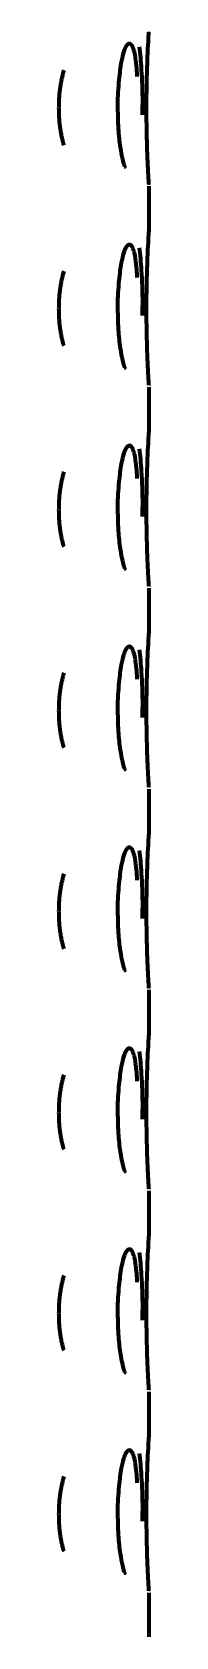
# Model space of a CAD drawing. Header units: inches. Extents: x -3055 to 7244, y 299 to 5591.
# Drawn here: x 811.02 to 812.59, y 2866.99 to 2894.95 of the extents above; entities that cross this region are included whole.
import ezdxf

# ---------------------------------------------------------------- set-up
doc = ezdxf.new("R2010")
doc.units = ezdxf.units.IN

msp = doc.modelspace()

# ---------------------------------------------------------------- linework, layer by layer
at = {"linetype": 'Continuous', "lineweight": 70}
for p, q in [((812.591, 2891.492), (812.591, 2892.262)), ((812.589, 2891.453), (812.591, 2891.492)), ((812.589, 2891.448), (812.59, 2891.46)), ((812.591, 2887.992), (812.591, 2888.762)), ((812.589, 2887.953), (812.591, 2887.992)), ((812.589, 2887.948), (812.59, 2887.96)), ((812.591, 2884.492), (812.591, 2885.262)), ((812.589, 2884.453), (812.591, 2884.492)), ((812.589, 2884.448), (812.59, 2884.46)), ((812.591, 2880.992), (812.591, 2881.762)), ((812.589, 2880.953), (812.591, 2880.992)), ((812.589, 2880.948), (812.59, 2880.96)), ((812.591, 2877.492), (812.591, 2878.262)), ((812.589, 2877.453), (812.591, 2877.492)), ((812.589, 2877.448), (812.59, 2877.46)), ((812.591, 2873.992), (812.591, 2874.762)), ((812.589, 2873.953), (812.591, 2873.992)), ((812.589, 2873.948), (812.59, 2873.96)), ((812.591, 2870.492), (812.591, 2871.262)), ((812.589, 2870.453), (812.591, 2870.492)), ((812.589, 2870.448), (812.59, 2870.46)), ((812.591, 2866.992), (812.591, 2867.762))]:
    msp.add_line(p, q, dxfattribs=at)
for points, knots in [([(812.59, 2892.295), (812.59, 2892.295), (812.59, 2892.298), (812.587, 2892.335), (812.578, 2892.493), (812.562, 2892.824), (812.549, 2893.276), (812.547, 2893.793), (812.557, 2894.284), (812.573, 2894.67), (812.584, 2894.87), (812.588, 2894.937), (812.589, 2894.947), (812.589, 2894.948)], [0, 0, 0, 0, 0.010183, 0.070351, 0.180646, 0.300593, 0.425928, 0.557827, 0.693585, 0.815302, 0.931069, 0.992468, 1, 1, 1, 1]), ([(812.053, 2893.477), (812.049, 2893.546), (812.043, 2893.761), (812.064, 2894.107), (812.107, 2894.42), (812.147, 2894.591), (812.169, 2894.651), (812.172, 2894.657), (812.172, 2894.657)], [0, 0, 0, 0, 0.131178, 0.418189, 0.657493, 0.839491, 0.956498, 1, 1, 1, 1]), ([(812.169, 2894.652), (812.17, 2894.654), (812.171, 2894.656), (812.185, 2894.687), (812.198, 2894.71), (812.217, 2894.733), (812.224, 2894.738), (812.236, 2894.746), (812.243, 2894.748), (812.252, 2894.748), (812.255, 2894.747), (812.261, 2894.745), (812.264, 2894.744), (812.273, 2894.738), (812.284, 2894.726), (812.295, 2894.707), (812.303, 2894.69), (812.305, 2894.684), (812.31, 2894.671), (812.313, 2894.664), (812.325, 2894.626), (812.333, 2894.59), (812.343, 2894.538), (812.345, 2894.527), (812.348, 2894.504), (812.35, 2894.492), (812.355, 2894.456), (812.359, 2894.431), (812.368, 2894.353), (812.373, 2894.296), (812.378, 2894.22), (812.379, 2894.205), (812.38, 2894.184), (812.381, 2894.179), (812.381, 2894.174)], [0, 0, 0, 0, 0.008591, 0.008591, 0.143881, 0.143881, 0.211527, 0.211527, 0.279172, 0.279172, 0.312995, 0.312995, 0.346817, 0.346817, 0.414463, 0.482108, 0.482108, 0.51593, 0.51593, 0.549753, 0.549753, 0.685044, 0.685044, 0.718866, 0.718866, 0.752689, 0.752689, 0.820334, 0.820334, 0.955625, 0.955625, 0.989447, 0.989447, 1, 1, 1, 1]), ([(812.476, 2893.509), (812.478, 2893.556), (812.483, 2893.791), (812.478, 2894.085), (812.461, 2894.272), (812.459, 2894.296)], [0, 0, 0, 0, 0.175328, 0.891133, 1, 1, 1, 1]), ([(811.018, 2893.627), (811.018, 2893.659), (811.019, 2893.691), (811.021, 2893.755), (811.023, 2893.786), (811.029, 2893.88), (811.036, 2893.94), (811.049, 2894.03), (811.054, 2894.059), (811.065, 2894.116), (811.077, 2894.172), (811.091, 2894.224), (811.102, 2894.262), (811.106, 2894.274), (811.11, 2894.285)], [0, 0, 0, 0, 0.133672, 0.133672, 0.267344, 0.267344, 0.534688, 0.534688, 0.66836, 0.66836, 0.802032, 0.935704, 0.935704, 1, 1, 1, 1]), ([(811.106, 2892.98), (811.096, 2893.012), (811.087, 2893.047), (811.075, 2893.097), (811.072, 2893.111), (811.065, 2893.139), (811.063, 2893.153), (811.054, 2893.196), (811.049, 2893.225), (811.036, 2893.313), (811.029, 2893.374), (811.023, 2893.468), (811.021, 2893.5), (811.019, 2893.563), (811.018, 2893.595), (811.018, 2893.627)], [0, 0, 0, 0, 0.182784, 0.182784, 0.250885, 0.250885, 0.318987, 0.318987, 0.455189, 0.455189, 0.727595, 0.727595, 0.863797, 0.863797, 1, 1, 1, 1]), ([(812.17, 2892.6), (812.17, 2892.6), (812.171, 2892.599), (812.155, 2892.64), (812.127, 2892.741), (812.088, 2892.952), (812.058, 2893.214), (812.053, 2893.404), (812.053, 2893.477)], [0, 0, 0, 0, 0.016778, 0.130118, 0.295745, 0.532032, 0.825813, 1, 1, 1, 1]), ([(812.169, 2891.152), (812.17, 2891.154), (812.171, 2891.156), (812.185, 2891.187), (812.198, 2891.21), (812.217, 2891.233), (812.224, 2891.238), (812.236, 2891.246), (812.243, 2891.248), (812.252, 2891.248), (812.255, 2891.247), (812.261, 2891.245), (812.264, 2891.244), (812.273, 2891.238), (812.284, 2891.226), (812.295, 2891.207), (812.303, 2891.19), (812.305, 2891.184), (812.31, 2891.171), (812.313, 2891.164), (812.325, 2891.126), (812.333, 2891.09), (812.343, 2891.038), (812.345, 2891.027), (812.348, 2891.004), (812.35, 2890.992), (812.355, 2890.956), (812.359, 2890.931), (812.368, 2890.853), (812.373, 2890.796), (812.378, 2890.72), (812.379, 2890.705), (812.38, 2890.684), (812.381, 2890.679), (812.381, 2890.674)], [0, 0, 0, 0, 0.008591, 0.008591, 0.143881, 0.143881, 0.211527, 0.211527, 0.279172, 0.279172, 0.312995, 0.312995, 0.346817, 0.346817, 0.414463, 0.482108, 0.482108, 0.51593, 0.51593, 0.549753, 0.549753, 0.685044, 0.685044, 0.718866, 0.718866, 0.752689, 0.752689, 0.820334, 0.820334, 0.955625, 0.955625, 0.989447, 0.989447, 1, 1, 1, 1]), ([(812.59, 2888.795), (812.59, 2888.795), (812.59, 2888.798), (812.587, 2888.835), (812.578, 2888.993), (812.562, 2889.324), (812.549, 2889.776), (812.547, 2890.293), (812.557, 2890.784), (812.573, 2891.17), (812.584, 2891.37), (812.588, 2891.437), (812.589, 2891.447), (812.589, 2891.448)], [0, 0, 0, 0, 0.010183, 0.070351, 0.180646, 0.300593, 0.425928, 0.557826, 0.693584, 0.815302, 0.931069, 0.992467, 1, 1, 1, 1]), ([(812.053, 2889.977), (812.049, 2890.046), (812.043, 2890.261), (812.064, 2890.607), (812.107, 2890.92), (812.147, 2891.091), (812.169, 2891.151), (812.172, 2891.157), (812.172, 2891.157)], [0, 0, 0, 0, 0.131178, 0.418189, 0.657493, 0.839491, 0.956498, 1, 1, 1, 1]), ([(811.018, 2890.127), (811.018, 2890.159), (811.019, 2890.191), (811.021, 2890.255), (811.023, 2890.286), (811.029, 2890.38), (811.036, 2890.44), (811.049, 2890.53), (811.054, 2890.559), (811.065, 2890.616), (811.077, 2890.672), (811.091, 2890.724), (811.102, 2890.762), (811.106, 2890.774), (811.11, 2890.785)], [0, 0, 0, 0, 0.133672, 0.133672, 0.267344, 0.267344, 0.534688, 0.534688, 0.66836, 0.66836, 0.802032, 0.935704, 0.935704, 1, 1, 1, 1]), ([(812.476, 2890.009), (812.478, 2890.056), (812.483, 2890.291), (812.478, 2890.585), (812.461, 2890.772), (812.459, 2890.796)], [0, 0, 0, 0, 0.175328, 0.891133, 1, 1, 1, 1]), ([(811.106, 2889.48), (811.096, 2889.512), (811.087, 2889.547), (811.075, 2889.597), (811.072, 2889.611), (811.065, 2889.639), (811.063, 2889.653), (811.054, 2889.696), (811.049, 2889.725), (811.036, 2889.813), (811.029, 2889.874), (811.023, 2889.968), (811.021, 2890), (811.019, 2890.063), (811.018, 2890.095), (811.018, 2890.127)], [0, 0, 0, 0, 0.182784, 0.182784, 0.250885, 0.250885, 0.318987, 0.318987, 0.455189, 0.455189, 0.727595, 0.727595, 0.863797, 0.863797, 1, 1, 1, 1]), ([(812.17, 2889.1), (812.17, 2889.1), (812.171, 2889.099), (812.155, 2889.14), (812.127, 2889.241), (812.088, 2889.452), (812.058, 2889.714), (812.053, 2889.904), (812.053, 2889.977)], [0, 0, 0, 0, 0.016778, 0.130118, 0.295745, 0.532032, 0.825813, 1, 1, 1, 1]), ([(812.59, 2885.295), (812.59, 2885.295), (812.59, 2885.298), (812.587, 2885.335), (812.578, 2885.493), (812.562, 2885.824), (812.549, 2886.276), (812.547, 2886.793), (812.557, 2887.284), (812.573, 2887.67), (812.584, 2887.87), (812.588, 2887.937), (812.589, 2887.947), (812.589, 2887.948)], [0, 0, 0, 0, 0.010183, 0.070351, 0.180646, 0.300593, 0.425928, 0.557827, 0.693585, 0.815302, 0.931069, 0.992468, 1, 1, 1, 1]), ([(812.053, 2886.477), (812.049, 2886.546), (812.043, 2886.761), (812.064, 2887.107), (812.107, 2887.42), (812.147, 2887.591), (812.169, 2887.651), (812.172, 2887.657), (812.172, 2887.657)], [0, 0, 0, 0, 0.131178, 0.418189, 0.657493, 0.839491, 0.956498, 1, 1, 1, 1]), ([(812.169, 2887.652), (812.17, 2887.654), (812.171, 2887.656), (812.185, 2887.687), (812.198, 2887.71), (812.217, 2887.733), (812.224, 2887.738), (812.236, 2887.746), (812.243, 2887.748), (812.252, 2887.748), (812.255, 2887.747), (812.261, 2887.745), (812.264, 2887.744), (812.273, 2887.738), (812.284, 2887.726), (812.295, 2887.707), (812.303, 2887.69), (812.305, 2887.684), (812.31, 2887.671), (812.313, 2887.664), (812.325, 2887.626), (812.333, 2887.59), (812.343, 2887.538), (812.345, 2887.527), (812.348, 2887.504), (812.35, 2887.492), (812.355, 2887.456), (812.359, 2887.431), (812.368, 2887.353), (812.373, 2887.296), (812.378, 2887.22), (812.379, 2887.205), (812.38, 2887.184), (812.381, 2887.179), (812.381, 2887.174)], [0, 0, 0, 0, 0.008591, 0.008591, 0.143881, 0.143881, 0.211527, 0.211527, 0.279172, 0.279172, 0.312995, 0.312995, 0.346817, 0.346817, 0.414463, 0.482108, 0.482108, 0.51593, 0.51593, 0.549753, 0.549753, 0.685044, 0.685044, 0.718866, 0.718866, 0.752689, 0.752689, 0.820334, 0.820334, 0.955625, 0.955625, 0.989447, 0.989447, 1, 1, 1, 1]), ([(811.018, 2886.627), (811.018, 2886.659), (811.019, 2886.691), (811.021, 2886.755), (811.023, 2886.786), (811.029, 2886.88), (811.036, 2886.94), (811.049, 2887.03), (811.054, 2887.059), (811.065, 2887.116), (811.077, 2887.172), (811.091, 2887.224), (811.102, 2887.262), (811.106, 2887.274), (811.11, 2887.285)], [0, 0, 0, 0, 0.133672, 0.133672, 0.267344, 0.267344, 0.534688, 0.534688, 0.66836, 0.66836, 0.802032, 0.935704, 0.935704, 1, 1, 1, 1]), ([(812.476, 2886.509), (812.478, 2886.556), (812.483, 2886.791), (812.478, 2887.085), (812.461, 2887.272), (812.459, 2887.296)], [0, 0, 0, 0, 0.175328, 0.891133, 1, 1, 1, 1]), ([(811.106, 2885.98), (811.096, 2886.012), (811.087, 2886.047), (811.075, 2886.097), (811.072, 2886.111), (811.065, 2886.139), (811.063, 2886.153), (811.054, 2886.196), (811.049, 2886.225), (811.036, 2886.313), (811.029, 2886.374), (811.023, 2886.468), (811.021, 2886.5), (811.019, 2886.563), (811.018, 2886.595), (811.018, 2886.627)], [0, 0, 0, 0, 0.182784, 0.182784, 0.250885, 0.250885, 0.318987, 0.318987, 0.455189, 0.455189, 0.727595, 0.727595, 0.863797, 0.863797, 1, 1, 1, 1]), ([(812.17, 2885.6), (812.17, 2885.6), (812.171, 2885.599), (812.155, 2885.64), (812.127, 2885.741), (812.088, 2885.952), (812.058, 2886.214), (812.053, 2886.404), (812.053, 2886.477)], [0, 0, 0, 0, 0.016778, 0.130118, 0.295745, 0.532032, 0.825813, 1, 1, 1, 1]), ([(812.169, 2884.152), (812.17, 2884.154), (812.171, 2884.156), (812.185, 2884.187), (812.198, 2884.21), (812.217, 2884.233), (812.224, 2884.238), (812.236, 2884.246), (812.243, 2884.248), (812.252, 2884.248), (812.255, 2884.247), (812.261, 2884.245), (812.264, 2884.244), (812.273, 2884.238), (812.284, 2884.226), (812.295, 2884.207), (812.303, 2884.19), (812.305, 2884.184), (812.31, 2884.171), (812.313, 2884.164), (812.325, 2884.126), (812.333, 2884.09), (812.343, 2884.038), (812.345, 2884.027), (812.348, 2884.004), (812.35, 2883.992), (812.355, 2883.956), (812.359, 2883.931), (812.368, 2883.853), (812.373, 2883.796), (812.378, 2883.72), (812.379, 2883.705), (812.38, 2883.684), (812.381, 2883.679), (812.381, 2883.674)], [0, 0, 0, 0, 0.008591, 0.008591, 0.143881, 0.143881, 0.211527, 0.211527, 0.279172, 0.279172, 0.312995, 0.312995, 0.346817, 0.346817, 0.414463, 0.482108, 0.482108, 0.51593, 0.51593, 0.549753, 0.549753, 0.685044, 0.685044, 0.718866, 0.718866, 0.752689, 0.752689, 0.820334, 0.820334, 0.955625, 0.955625, 0.989447, 0.989447, 1, 1, 1, 1]), ([(812.59, 2881.795), (812.59, 2881.795), (812.59, 2881.798), (812.587, 2881.835), (812.578, 2881.993), (812.562, 2882.324), (812.549, 2882.776), (812.547, 2883.293), (812.557, 2883.784), (812.573, 2884.17), (812.584, 2884.37), (812.588, 2884.437), (812.589, 2884.447), (812.589, 2884.448)], [0, 0, 0, 0, 0.010183, 0.070351, 0.180646, 0.300593, 0.425928, 0.557827, 0.693585, 0.815302, 0.931069, 0.992468, 1, 1, 1, 1]), ([(812.053, 2882.977), (812.049, 2883.046), (812.043, 2883.261), (812.064, 2883.607), (812.107, 2883.92), (812.147, 2884.091), (812.169, 2884.151), (812.172, 2884.157), (812.172, 2884.157)], [0, 0, 0, 0, 0.131178, 0.418189, 0.657493, 0.839491, 0.956498, 1, 1, 1, 1]), ([(811.018, 2883.127), (811.018, 2883.159), (811.019, 2883.191), (811.021, 2883.255), (811.023, 2883.286), (811.029, 2883.38), (811.036, 2883.44), (811.049, 2883.53), (811.054, 2883.559), (811.065, 2883.616), (811.077, 2883.672), (811.091, 2883.724), (811.102, 2883.762), (811.106, 2883.774), (811.11, 2883.785)], [0, 0, 0, 0, 0.133672, 0.133672, 0.267344, 0.267344, 0.534688, 0.534688, 0.66836, 0.66836, 0.802032, 0.935704, 0.935704, 1, 1, 1, 1]), ([(812.476, 2883.009), (812.478, 2883.056), (812.483, 2883.291), (812.478, 2883.585), (812.461, 2883.772), (812.459, 2883.796)], [0, 0, 0, 0, 0.175328, 0.891133, 1, 1, 1, 1]), ([(811.106, 2882.48), (811.096, 2882.512), (811.087, 2882.547), (811.075, 2882.597), (811.072, 2882.611), (811.065, 2882.639), (811.063, 2882.653), (811.054, 2882.696), (811.049, 2882.725), (811.036, 2882.813), (811.029, 2882.874), (811.023, 2882.968), (811.021, 2883), (811.019, 2883.063), (811.018, 2883.095), (811.018, 2883.127)], [0, 0, 0, 0, 0.182784, 0.182784, 0.250885, 0.250885, 0.318987, 0.318987, 0.455189, 0.455189, 0.727595, 0.727595, 0.863797, 0.863797, 1, 1, 1, 1]), ([(812.17, 2882.1), (812.17, 2882.1), (812.171, 2882.099), (812.155, 2882.14), (812.127, 2882.241), (812.088, 2882.452), (812.058, 2882.714), (812.053, 2882.904), (812.053, 2882.977)], [0, 0, 0, 0, 0.016778, 0.130118, 0.295745, 0.532032, 0.825813, 1, 1, 1, 1]), ([(812.59, 2878.295), (812.59, 2878.295), (812.59, 2878.298), (812.587, 2878.335), (812.578, 2878.493), (812.562, 2878.824), (812.549, 2879.276), (812.547, 2879.793), (812.557, 2880.284), (812.573, 2880.67), (812.584, 2880.87), (812.588, 2880.937), (812.589, 2880.947), (812.589, 2880.948)], [0, 0, 0, 0, 0.010183, 0.070351, 0.180646, 0.300593, 0.425928, 0.557827, 0.693585, 0.815302, 0.931069, 0.992468, 1, 1, 1, 1]), ([(812.053, 2879.477), (812.049, 2879.546), (812.043, 2879.761), (812.064, 2880.107), (812.107, 2880.42), (812.147, 2880.591), (812.169, 2880.651), (812.172, 2880.657), (812.172, 2880.657)], [0, 0, 0, 0, 0.131178, 0.418189, 0.657493, 0.839491, 0.956498, 1, 1, 1, 1]), ([(812.169, 2880.652), (812.17, 2880.654), (812.171, 2880.656), (812.185, 2880.687), (812.198, 2880.71), (812.217, 2880.733), (812.224, 2880.738), (812.236, 2880.746), (812.243, 2880.748), (812.252, 2880.748), (812.255, 2880.747), (812.261, 2880.745), (812.264, 2880.744), (812.273, 2880.738), (812.284, 2880.726), (812.295, 2880.707), (812.303, 2880.69), (812.305, 2880.684), (812.31, 2880.671), (812.313, 2880.664), (812.325, 2880.626), (812.333, 2880.59), (812.343, 2880.538), (812.345, 2880.527), (812.348, 2880.504), (812.35, 2880.492), (812.355, 2880.456), (812.359, 2880.431), (812.368, 2880.353), (812.373, 2880.296), (812.378, 2880.22), (812.379, 2880.205), (812.38, 2880.184), (812.381, 2880.179), (812.381, 2880.174)], [0, 0, 0, 0, 0.008591, 0.008591, 0.143881, 0.143881, 0.211527, 0.211527, 0.279172, 0.279172, 0.312995, 0.312995, 0.346817, 0.346817, 0.414463, 0.482108, 0.482108, 0.51593, 0.51593, 0.549753, 0.549753, 0.685044, 0.685044, 0.718866, 0.718866, 0.752689, 0.752689, 0.820334, 0.820334, 0.955625, 0.955625, 0.989447, 0.989447, 1, 1, 1, 1]), ([(811.018, 2879.627), (811.018, 2879.659), (811.019, 2879.691), (811.021, 2879.755), (811.023, 2879.786), (811.029, 2879.88), (811.036, 2879.94), (811.049, 2880.03), (811.054, 2880.059), (811.065, 2880.116), (811.077, 2880.172), (811.091, 2880.224), (811.102, 2880.262), (811.106, 2880.274), (811.11, 2880.285)], [0, 0, 0, 0, 0.133672, 0.133672, 0.267344, 0.267344, 0.534688, 0.534688, 0.66836, 0.66836, 0.802032, 0.935704, 0.935704, 1, 1, 1, 1]), ([(812.476, 2879.509), (812.478, 2879.556), (812.483, 2879.791), (812.478, 2880.085), (812.461, 2880.272), (812.459, 2880.296)], [0, 0, 0, 0, 0.175328, 0.891133, 1, 1, 1, 1]), ([(811.106, 2878.98), (811.096, 2879.012), (811.087, 2879.047), (811.075, 2879.097), (811.072, 2879.111), (811.065, 2879.139), (811.063, 2879.153), (811.054, 2879.196), (811.049, 2879.225), (811.036, 2879.313), (811.029, 2879.374), (811.023, 2879.468), (811.021, 2879.5), (811.019, 2879.563), (811.018, 2879.595), (811.018, 2879.627)], [0, 0, 0, 0, 0.182784, 0.182784, 0.250885, 0.250885, 0.318987, 0.318987, 0.455189, 0.455189, 0.727595, 0.727595, 0.863797, 0.863797, 1, 1, 1, 1]), ([(812.17, 2878.6), (812.17, 2878.6), (812.171, 2878.599), (812.155, 2878.64), (812.127, 2878.741), (812.088, 2878.952), (812.058, 2879.214), (812.053, 2879.404), (812.053, 2879.477)], [0, 0, 0, 0, 0.016778, 0.130118, 0.295745, 0.532032, 0.825813, 1, 1, 1, 1]), ([(812.169, 2877.152), (812.17, 2877.154), (812.171, 2877.156), (812.185, 2877.187), (812.198, 2877.21), (812.217, 2877.233), (812.224, 2877.238), (812.236, 2877.246), (812.243, 2877.248), (812.252, 2877.248), (812.255, 2877.247), (812.261, 2877.245), (812.264, 2877.244), (812.273, 2877.238), (812.284, 2877.226), (812.295, 2877.207), (812.303, 2877.19), (812.305, 2877.184), (812.31, 2877.171), (812.313, 2877.164), (812.325, 2877.126), (812.333, 2877.09), (812.343, 2877.038), (812.345, 2877.027), (812.348, 2877.004), (812.35, 2876.992), (812.355, 2876.956), (812.359, 2876.931), (812.368, 2876.853), (812.373, 2876.796), (812.378, 2876.72), (812.379, 2876.705), (812.38, 2876.684), (812.381, 2876.679), (812.381, 2876.674)], [0, 0, 0, 0, 0.008591, 0.008591, 0.143881, 0.143881, 0.211527, 0.211527, 0.279172, 0.279172, 0.312995, 0.312995, 0.346817, 0.346817, 0.414463, 0.482108, 0.482108, 0.51593, 0.51593, 0.549753, 0.549753, 0.685044, 0.685044, 0.718866, 0.718866, 0.752689, 0.752689, 0.820334, 0.820334, 0.955625, 0.955625, 0.989447, 0.989447, 1, 1, 1, 1]), ([(812.59, 2874.795), (812.59, 2874.795), (812.59, 2874.798), (812.587, 2874.835), (812.578, 2874.993), (812.562, 2875.324), (812.549, 2875.776), (812.547, 2876.293), (812.557, 2876.784), (812.573, 2877.17), (812.584, 2877.37), (812.588, 2877.437), (812.589, 2877.447), (812.589, 2877.448)], [0, 0, 0, 0, 0.010183, 0.070351, 0.180646, 0.300593, 0.425928, 0.557826, 0.693585, 0.815302, 0.931069, 0.992468, 1, 1, 1, 1]), ([(812.053, 2875.977), (812.049, 2876.046), (812.043, 2876.261), (812.064, 2876.607), (812.107, 2876.92), (812.147, 2877.091), (812.169, 2877.151), (812.172, 2877.157), (812.172, 2877.157)], [0, 0, 0, 0, 0.131178, 0.418189, 0.657493, 0.839491, 0.956498, 1, 1, 1, 1]), ([(811.018, 2876.127), (811.018, 2876.159), (811.019, 2876.191), (811.021, 2876.255), (811.023, 2876.286), (811.029, 2876.38), (811.036, 2876.44), (811.049, 2876.53), (811.054, 2876.559), (811.065, 2876.616), (811.077, 2876.672), (811.091, 2876.724), (811.102, 2876.762), (811.106, 2876.774), (811.11, 2876.785)], [0, 0, 0, 0, 0.133672, 0.133672, 0.267344, 0.267344, 0.534688, 0.534688, 0.66836, 0.66836, 0.802032, 0.935704, 0.935704, 1, 1, 1, 1]), ([(812.476, 2876.009), (812.478, 2876.056), (812.483, 2876.291), (812.478, 2876.585), (812.461, 2876.772), (812.459, 2876.796)], [0, 0, 0, 0, 0.175328, 0.891133, 1, 1, 1, 1]), ([(811.106, 2875.48), (811.096, 2875.512), (811.087, 2875.547), (811.075, 2875.597), (811.072, 2875.611), (811.065, 2875.639), (811.063, 2875.653), (811.054, 2875.696), (811.049, 2875.725), (811.036, 2875.813), (811.029, 2875.874), (811.023, 2875.968), (811.021, 2876), (811.019, 2876.063), (811.018, 2876.095), (811.018, 2876.127)], [0, 0, 0, 0, 0.182784, 0.182784, 0.250885, 0.250885, 0.318987, 0.318987, 0.455189, 0.455189, 0.727595, 0.727595, 0.863797, 0.863797, 1, 1, 1, 1]), ([(812.17, 2875.1), (812.17, 2875.1), (812.171, 2875.099), (812.155, 2875.14), (812.127, 2875.241), (812.088, 2875.452), (812.058, 2875.714), (812.053, 2875.904), (812.053, 2875.977)], [0, 0, 0, 0, 0.016778, 0.130118, 0.295745, 0.532032, 0.825813, 1, 1, 1, 1]), ([(812.59, 2871.295), (812.59, 2871.295), (812.59, 2871.298), (812.587, 2871.335), (812.578, 2871.493), (812.562, 2871.824), (812.549, 2872.276), (812.547, 2872.793), (812.557, 2873.284), (812.573, 2873.67), (812.584, 2873.87), (812.588, 2873.937), (812.589, 2873.947), (812.589, 2873.948)], [0, 0, 0, 0, 0.010183, 0.070351, 0.180646, 0.300593, 0.425928, 0.557827, 0.693585, 0.815302, 0.931069, 0.992468, 1, 1, 1, 1]), ([(812.053, 2872.477), (812.049, 2872.546), (812.043, 2872.761), (812.064, 2873.107), (812.107, 2873.42), (812.147, 2873.591), (812.169, 2873.651), (812.172, 2873.657), (812.172, 2873.657)], [0, 0, 0, 0, 0.131178, 0.418189, 0.657493, 0.839491, 0.956498, 1, 1, 1, 1]), ([(812.169, 2873.652), (812.17, 2873.654), (812.171, 2873.656), (812.185, 2873.687), (812.198, 2873.71), (812.217, 2873.733), (812.224, 2873.738), (812.236, 2873.746), (812.243, 2873.748), (812.252, 2873.748), (812.255, 2873.747), (812.261, 2873.745), (812.264, 2873.744), (812.273, 2873.738), (812.284, 2873.726), (812.295, 2873.707), (812.303, 2873.69), (812.305, 2873.684), (812.31, 2873.671), (812.313, 2873.664), (812.325, 2873.626), (812.333, 2873.59), (812.343, 2873.538), (812.345, 2873.527), (812.348, 2873.504), (812.35, 2873.492), (812.355, 2873.456), (812.359, 2873.431), (812.368, 2873.353), (812.373, 2873.296), (812.378, 2873.22), (812.379, 2873.205), (812.38, 2873.184), (812.381, 2873.179), (812.381, 2873.174)], [0, 0, 0, 0, 0.008591, 0.008591, 0.143881, 0.143881, 0.211527, 0.211527, 0.279172, 0.279172, 0.312995, 0.312995, 0.346817, 0.346817, 0.414463, 0.482108, 0.482108, 0.51593, 0.51593, 0.549753, 0.549753, 0.685044, 0.685044, 0.718866, 0.718866, 0.752689, 0.752689, 0.820334, 0.820334, 0.955625, 0.955625, 0.989447, 0.989447, 1, 1, 1, 1]), ([(811.018, 2872.627), (811.018, 2872.659), (811.019, 2872.691), (811.021, 2872.755), (811.023, 2872.786), (811.029, 2872.88), (811.036, 2872.94), (811.049, 2873.03), (811.054, 2873.059), (811.065, 2873.116), (811.077, 2873.172), (811.091, 2873.224), (811.102, 2873.262), (811.106, 2873.274), (811.11, 2873.285)], [0, 0, 0, 0, 0.133672, 0.133672, 0.267344, 0.267344, 0.534688, 0.534688, 0.66836, 0.66836, 0.802032, 0.935704, 0.935704, 1, 1, 1, 1]), ([(812.476, 2872.509), (812.478, 2872.556), (812.483, 2872.791), (812.478, 2873.085), (812.461, 2873.272), (812.459, 2873.296)], [0, 0, 0, 0, 0.175328, 0.891133, 1, 1, 1, 1]), ([(811.106, 2871.98), (811.096, 2872.012), (811.087, 2872.047), (811.075, 2872.097), (811.072, 2872.111), (811.065, 2872.139), (811.063, 2872.153), (811.054, 2872.196), (811.049, 2872.225), (811.036, 2872.313), (811.029, 2872.374), (811.023, 2872.468), (811.021, 2872.5), (811.019, 2872.563), (811.018, 2872.595), (811.018, 2872.627)], [0, 0, 0, 0, 0.182784, 0.182784, 0.250885, 0.250885, 0.318987, 0.318987, 0.455189, 0.455189, 0.727595, 0.727595, 0.863797, 0.863797, 1, 1, 1, 1]), ([(812.17, 2871.6), (812.17, 2871.6), (812.171, 2871.599), (812.155, 2871.64), (812.127, 2871.741), (812.088, 2871.952), (812.058, 2872.214), (812.053, 2872.404), (812.053, 2872.477)], [0, 0, 0, 0, 0.016778, 0.130118, 0.295745, 0.532032, 0.825813, 1, 1, 1, 1]), ([(812.59, 2867.795), (812.59, 2867.795), (812.59, 2867.798), (812.587, 2867.835), (812.578, 2867.993), (812.562, 2868.324), (812.549, 2868.776), (812.547, 2869.293), (812.557, 2869.784), (812.573, 2870.17), (812.584, 2870.37), (812.588, 2870.437), (812.589, 2870.447), (812.589, 2870.448)], [0, 0, 0, 0, 0.010183, 0.070351, 0.180646, 0.300593, 0.425928, 0.557826, 0.693584, 0.815302, 0.931069, 0.992467, 1, 1, 1, 1]), ([(812.053, 2868.977), (812.049, 2869.046), (812.043, 2869.261), (812.064, 2869.607), (812.107, 2869.92), (812.147, 2870.091), (812.169, 2870.151), (812.172, 2870.157), (812.172, 2870.157)], [0, 0, 0, 0, 0.131178, 0.418189, 0.657493, 0.839491, 0.956498, 1, 1, 1, 1]), ([(812.169, 2870.152), (812.17, 2870.154), (812.171, 2870.156), (812.185, 2870.187), (812.198, 2870.21), (812.217, 2870.233), (812.224, 2870.238), (812.236, 2870.246), (812.243, 2870.248), (812.252, 2870.248), (812.255, 2870.247), (812.261, 2870.245), (812.264, 2870.244), (812.273, 2870.238), (812.284, 2870.226), (812.295, 2870.207), (812.303, 2870.19), (812.305, 2870.184), (812.31, 2870.171), (812.313, 2870.164), (812.325, 2870.126), (812.333, 2870.09), (812.343, 2870.038), (812.345, 2870.027), (812.348, 2870.004), (812.35, 2869.992), (812.355, 2869.956), (812.359, 2869.931), (812.368, 2869.853), (812.373, 2869.796), (812.378, 2869.72), (812.379, 2869.705), (812.38, 2869.684), (812.381, 2869.679), (812.381, 2869.674)], [0, 0, 0, 0, 0.008591, 0.008591, 0.143881, 0.143881, 0.211527, 0.211527, 0.279172, 0.279172, 0.312995, 0.312995, 0.346817, 0.346817, 0.414463, 0.482108, 0.482108, 0.51593, 0.51593, 0.549753, 0.549753, 0.685044, 0.685044, 0.718866, 0.718866, 0.752689, 0.752689, 0.820334, 0.820334, 0.955625, 0.955625, 0.989447, 0.989447, 1, 1, 1, 1]), ([(811.018, 2869.127), (811.018, 2869.159), (811.019, 2869.191), (811.021, 2869.255), (811.023, 2869.286), (811.029, 2869.38), (811.036, 2869.44), (811.049, 2869.53), (811.054, 2869.559), (811.065, 2869.616), (811.077, 2869.672), (811.091, 2869.724), (811.102, 2869.762), (811.106, 2869.774), (811.11, 2869.785)], [0, 0, 0, 0, 0.133672, 0.133672, 0.267344, 0.267344, 0.534688, 0.534688, 0.66836, 0.66836, 0.802032, 0.935704, 0.935704, 1, 1, 1, 1]), ([(812.476, 2869.009), (812.478, 2869.056), (812.483, 2869.291), (812.478, 2869.585), (812.461, 2869.772), (812.459, 2869.796)], [0, 0, 0, 0, 0.175328, 0.891133, 1, 1, 1, 1]), ([(811.106, 2868.48), (811.096, 2868.512), (811.087, 2868.547), (811.075, 2868.597), (811.072, 2868.611), (811.065, 2868.639), (811.063, 2868.653), (811.054, 2868.696), (811.049, 2868.725), (811.036, 2868.813), (811.029, 2868.874), (811.023, 2868.968), (811.021, 2869), (811.019, 2869.063), (811.018, 2869.095), (811.018, 2869.127)], [0, 0, 0, 0, 0.182784, 0.182784, 0.250885, 0.250885, 0.318987, 0.318987, 0.455189, 0.455189, 0.727595, 0.727595, 0.863797, 0.863797, 1, 1, 1, 1]), ([(812.17, 2868.1), (812.17, 2868.1), (812.171, 2868.099), (812.155, 2868.14), (812.127, 2868.241), (812.088, 2868.452), (812.058, 2868.714), (812.053, 2868.904), (812.053, 2868.977)], [0, 0, 0, 0, 0.016778, 0.130118, 0.295745, 0.532032, 0.825813, 1, 1, 1, 1])]:
    msp.add_open_spline(points, degree=3, knots=knots, dxfattribs=at)
for points, degree in [([(812.459, 2894.296), (812.456, 2894.437), (812.44, 2894.57), (812.425, 2894.689)], 3), ([(812.549, 2893.809), (812.55, 2893.881), (812.551, 2893.95), (812.552, 2894.017)], 3), ([(812.589, 2892.301), (812.59, 2892.299), (812.59, 2892.298)], 2), ([(812.459, 2890.796), (812.456, 2890.937), (812.44, 2891.07), (812.425, 2891.189)], 3), ([(812.549, 2890.309), (812.55, 2890.381), (812.551, 2890.45), (812.552, 2890.517)], 3), ([(812.589, 2888.801), (812.59, 2888.799), (812.59, 2888.798)], 2), ([(812.459, 2887.296), (812.456, 2887.437), (812.44, 2887.57), (812.425, 2887.689)], 3), ([(812.549, 2886.809), (812.55, 2886.881), (812.551, 2886.95), (812.552, 2887.017)], 3), ([(812.589, 2885.301), (812.59, 2885.299), (812.59, 2885.298)], 2), ([(812.459, 2883.796), (812.456, 2883.937), (812.44, 2884.07), (812.425, 2884.189)], 3), ([(812.549, 2883.309), (812.55, 2883.381), (812.551, 2883.45), (812.552, 2883.517)], 3), ([(812.589, 2881.801), (812.59, 2881.799), (812.59, 2881.798)], 2), ([(812.459, 2880.296), (812.456, 2880.437), (812.44, 2880.57), (812.425, 2880.689)], 3), ([(812.549, 2879.809), (812.55, 2879.881), (812.551, 2879.95), (812.552, 2880.017)], 3), ([(812.589, 2878.301), (812.59, 2878.299), (812.59, 2878.298)], 2), ([(812.459, 2876.796), (812.456, 2876.937), (812.44, 2877.07), (812.425, 2877.189)], 3), ([(812.549, 2876.309), (812.55, 2876.381), (812.551, 2876.45), (812.552, 2876.517)], 3), ([(812.589, 2874.801), (812.59, 2874.799), (812.59, 2874.798)], 2), ([(812.459, 2873.296), (812.456, 2873.437), (812.44, 2873.57), (812.425, 2873.689)], 3), ([(812.549, 2872.809), (812.55, 2872.881), (812.551, 2872.95), (812.552, 2873.017)], 3), ([(812.589, 2871.301), (812.59, 2871.299), (812.59, 2871.298)], 2), ([(812.459, 2869.796), (812.456, 2869.937), (812.44, 2870.07), (812.425, 2870.189)], 3), ([(812.549, 2869.309), (812.55, 2869.381), (812.551, 2869.45), (812.552, 2869.517)], 3), ([(812.589, 2867.801), (812.59, 2867.799), (812.59, 2867.798)], 2)]:
    msp.add_open_spline(points, degree=degree, dxfattribs=at)

doc.saveas('drawing.dxf')
